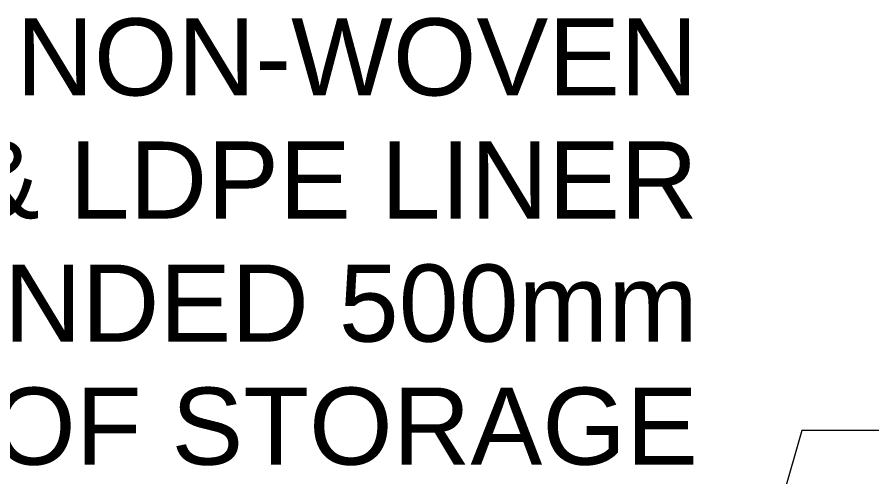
# Model space of a CAD drawing. Header units: millimetres. Extents: x -6738 to 19322, y -5679 to 4356.
# Drawn here: x 13600 to 15577, y 3302 to 4356 of the extents above; entities that cross this region are included whole.
import ezdxf
from ezdxf.enums import TextEntityAlignment as Align

# ---------------------------------------------------------------- set-up
doc = ezdxf.new("R2010")
doc.units = ezdxf.units.MM
doc.layers.add('ANNOTATIONS', color=7, linetype='Continuous')
doc.layers.add('LEADERS', color=7, linetype='Continuous')
doc.styles.add('ARIAL', font='arial.ttf')

msp = doc.modelspace()

# ---------------------------------------------------------------- linework, layer by layer
at = {"layer": 'LEADERS', "lineweight": 18}
for p, q in [((15400.5, 3408.6), (14879.4, 1595.3)), ((15576.9, 3408.6), (15400.5, 3408.6))]:
    msp.add_line(p, q, dxfattribs=at)

# ---------------------------------------------------------------- texts
at = {"layer": 'ANNOTATIONS', "style": 'ARIAL'}
for s, height, p in [('NON-WOVEN', 176.81, (15161.7, 4176.7)), ('GEO-FAB & LDPE LINER', 176.812, (15161.7, 3894.4)), ('EXTENDED 500mm', 176.812, (15161.7, 3612.2)), ('ABOVE TOP OF STORAGE', 176.812, (15161.7, 3330))]:
    msp.add_text(s, height=height, dxfattribs=at).set_placement(p, align=Align.RIGHT)

doc.saveas('drawing.dxf')
